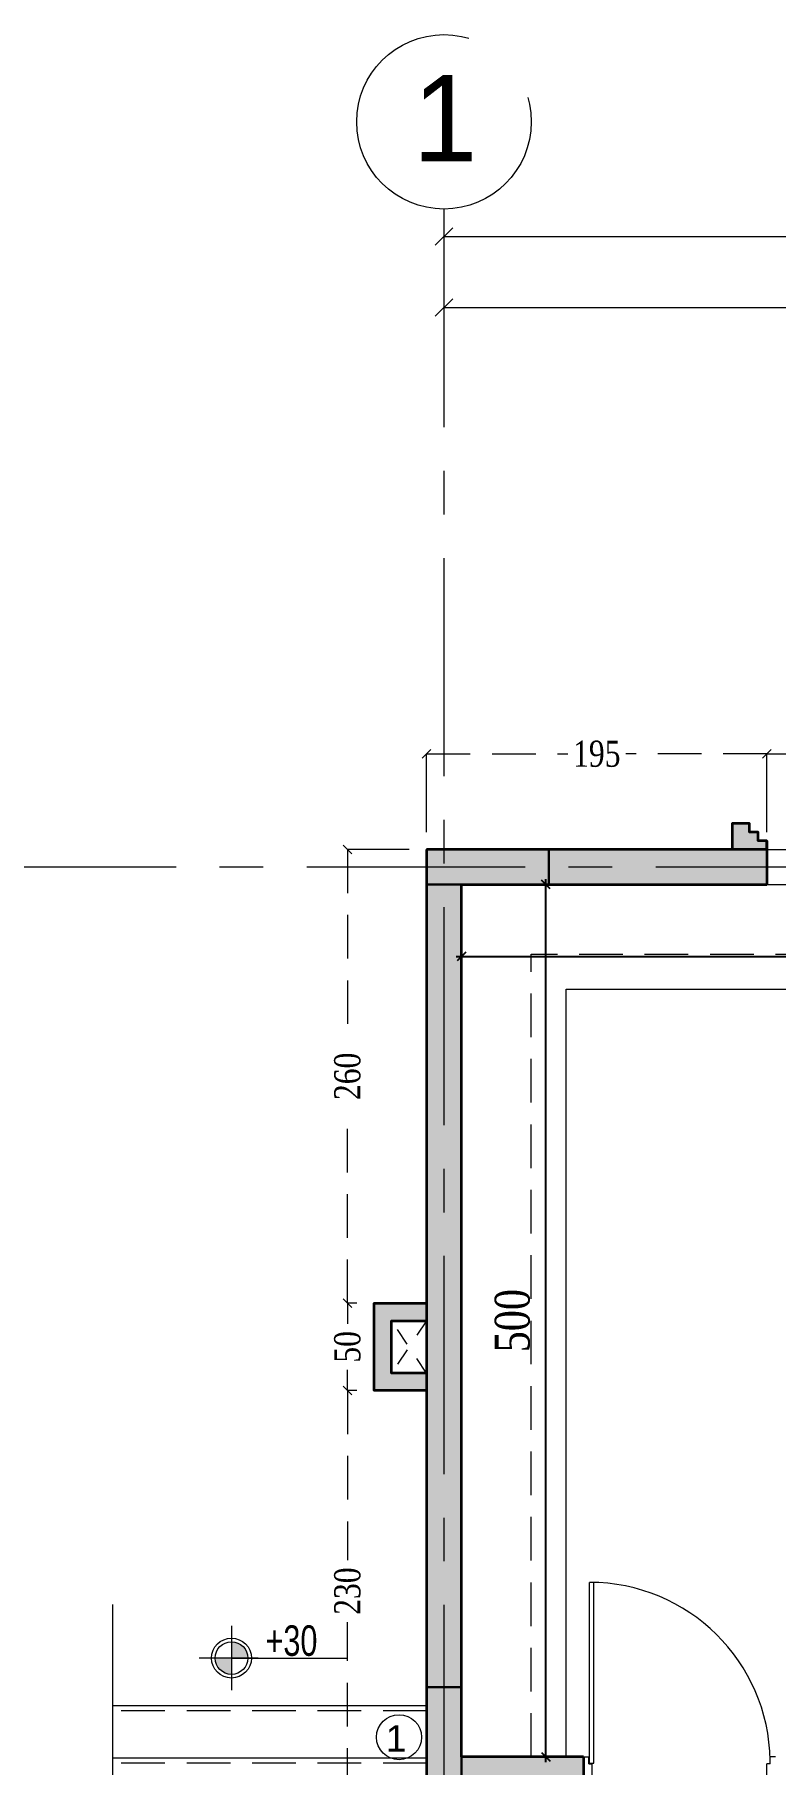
# Model space of a CAD drawing. Header units: inches. Extents: x -114 to 635, y -137 to 57.
# Drawn here: x 22.73 to 26.98, y 25.94 to 35.85 of the extents above; entities that cross this region are included whole.
import ezdxf
from ezdxf.enums import TextEntityAlignment as Align

# ---------------------------------------------------------------- set-up
doc = ezdxf.new("R2010")
doc.units = ezdxf.units.IN
doc.header["$MEASUREMENT"] = 0
doc.header["$PDMODE"] = 98
for name, pattern in [('( Hidden )', [0.375, 0.25, -0.125]), ('CENTER', [2, 1.25, -0.25, 0.25, -0.25]), ('CENTERX2', [4, 2.5, -0.5, 0.5, -0.5]), ('DASHED2', [0.375, 0.25, -0.125]), ('HIDDEN', [0.375, 0.25, -0.125])]:
    doc.linetypes.add(name, pattern=pattern)
doc.layers.get('0').update_dxf_attribs({"lineweight": 5})
doc.layers.get('Defpoints').update_dxf_attribs({"lineweight": 5})
for name, color, linetype, lineweight in [('A-text', 111, 'Continuous', 5), ('ARCHES', 1, 'HIDDEN', 5), ('AXIS DIMENSION', 8, 'Continuous', 5), ('COLUMNS HATCH', 1, 'Continuous', 5), ('DETAILS DIMENSION', 15, 'Continuous', 5), ('dim', 1, 'Continuous', 9), ('DOOR', 1, 'Continuous', 5), ('E-AX', 9, '( Hidden )', 0), ('E-C', 6, 'Continuous', 5), ('FIXTURE', 5, 'Continuous', 5), ('HATCH', 15, 'Continuous', 0), ('HIDDEN', 237, 'HIDDEN', 0), ('LEVEL SYMBOL', 8, 'Continuous', 5), ('PROPOSED COLUMNS', 6, 'Continuous', 30), ('ROOMS DIMENSION', 3, 'Continuous', 5), ('STAIR', 1, 'Continuous', 5), ('WALL PROPOSED', 7, 'Continuous', 30), ('WINDOWS', 5, 'Continuous', 5)]:
    doc.layers.add(name, color=color, linetype=linetype, lineweight=lineweight)
doc.layers.add('AXIES', color=7, linetype='CENTER', lineweight=0, true_color=0x949596)
doc.styles.add('002-F.FLOOR PLAN$0$xref plans$0$ATTRIBUTE', font='BKANT.TTF')
doc.styles.add('A0$0$002-F.FLOOR PLAN$0$xref plans$0$ATTRIBUTE', font='BKANT.TTF')
doc.styles.add('GROUND FLOOR XREF - option 3$0$STYLE1', font='arial.ttf', dxfattribs={"height": 30})
doc.styles.add('MAIN', font='')
doc.styles.add('ST', font='times.ttf', dxfattribs={"width": 0.8})
doc.styles.add('style4', font='times.ttf', dxfattribs={"width": 0.8})
doc.styles.get('MAIN').set_extended_font_data('Shonar Bangla')
doc.dimstyles.new('DIM100-2', dxfattribs={"dimtxt": 0.2, "dimasz": 0.05, "dimexe": 0.1, "dimexo": 0.1, "dimgap": 0.09, "dimtad": 1, "dimdec": 0, "dimlfac": 100, "dimzin": 0, "dimdsep": 46, "dimtxsty": 'style4', "dimblk1": 'OBLIQUE', "dimblk2": 'OBLIQUE', "dimsah": 1, "dimcen": 0.09, "dimdle": 0.03, "dimse1": 1, "dimse2": 1, "dimclrd": 256, "dimclrt": 256, "dimadec": 0, "dimazin": 0, "dimtfac": 1, "dimtdec": 0, "dimtix": 1, "dimtmove": 2, "dimatfit": 3, "dimldrblk": 'OBLIQUE', "dimfxl": 1, "dimtolj": 1, "dimtzin": 0, "dimarcsym": 0})
doc.dimstyles.new('MFS-AXIS', dxfattribs={"dimtxt": 0.22, "dimasz": 0.1, "dimexe": 0, "dimexo": 0.15, "dimgap": 0.05, "dimtad": 1, "dimdec": 0, "dimlfac": 100, "dimzin": 0, "dimdsep": 46, "dimtxsty": 'MAIN', "dimblk": 'OBLIQUE', "dimcen": 0.09, "dimclrd": 1, "dimclre": 1, "dimclrt": 2, "dimadec": 0, "dimazin": 0, "dimtfac": 1, "dimtdec": 0, "dimtix": 1, "dimtofl": 0, "dimtmove": 2, "dimatfit": 3, "dimldrblk": 'OBLIQUE', "dimfxl": 0.05, "dimfxlon": 1, "dimtolj": 1, "dimtzin": 0, "dimlwd": -1, "dimarcsym": 1})
doc.dimstyles.new('RASH PLAN', dxfattribs={"dimtxt": 0.15, "dimasz": 0.05, "dimexe": 0, "dimexo": 0.1, "dimgap": 0.05, "dimtad": 0, "dimdec": 0, "dimlfac": 100, "dimzin": 0, "dimdsep": 46, "dimtxsty": 'ST', "dimblk": 'OBLIQUE', "dimcen": 0.09, "dimclrd": 200, "dimclre": 6, "dimclrt": 1, "dimadec": 0, "dimazin": 0, "dimtfac": 1, "dimtdec": 0, "dimtmove": 1, "dimatfit": 3, "dimldrblk": 'OBLIQUE', "dimfxl": 0, "dimtolj": 1, "dimtzin": 0, "dimlwd": -1, "dimlwe": -1, "dimarcsym": 0})

# ---------------------------------------------------------------- blocks, each defined once
blk = doc.blocks.new('_Oblique')
at = {"color": 0, "lineweight": -2}
blk.add_line((-0.5, -0.5), (0.5, 0.5), dxfattribs=at)
blk = doc.blocks.new('*D127')
at = {"layer": 'Defpoints', "color": 0, "transparency": 16777216}
for p in [(24.5258, 28.08), (24.6786, 28.08), (24.9796, 25.7801)]:
    blk.add_point(p, dxfattribs=at)
at = {"layer": 'DETAILS DIMENSION', "color": 6, "transparency": 16777216}
for p, q in [((24.5786, 28.08), (24.5258, 28.08)), ((24.8796, 25.7801), (24.5258, 25.7801))]:
    blk.add_line(p, q, dxfattribs=at)
at = {"layer": 'DETAILS DIMENSION', "color": 200, "linetype": 'DASHED2', "transparency": 16777216}
for p, q in [((24.5258, 28.08), (24.5258, 27.1079)), ((24.5258, 25.7801), (24.5258, 26.7522))]:
    blk.add_line(p, q, dxfattribs=at)
at = {"layer": 'DETAILS DIMENSION', "color": 200, "transparency": 16777216, "xscale": 0.05, "yscale": 0.05, "zscale": 0.05}
for p, rotation in [((24.5258, 28.08), 90), ((24.5258, 25.7801), 270)]:
    blk.add_blockref('_Oblique', p, dxfattribs=dict(at, rotation=rotation))
at = {"layer": 'DETAILS DIMENSION', "color": 1, "transparency": 16777216, "insert": (24.5258, 26.9301), "char_height": 0.15, "attachment_point": 5, "rotation": 90, "style": 'ST'}
blk.add_mtext('\\A1;230', dxfattribs=at)
blk = doc.blocks.new('*D128')
at = {"layer": 'Defpoints', "color": 0, "transparency": 16777216}
for p in [(24.9796, 31.7285), (24.9796, 31.1805), (26.93, 31.1805)]:
    blk.add_point(p, dxfattribs=at)
at = {"layer": 'DETAILS DIMENSION', "color": 6, "transparency": 16777216}
for p, q in [((24.9796, 31.2805), (24.9796, 31.7285)), ((26.93, 31.2805), (26.93, 31.7285))]:
    blk.add_line(p, q, dxfattribs=at)
at = {"layer": 'DETAILS DIMENSION', "color": 200, "linetype": 'DASHED2', "transparency": 16777216}
for p, q in [((24.9796, 31.7285), (25.7881, 31.7285)), ((26.93, 31.7285), (26.1215, 31.7285))]:
    blk.add_line(p, q, dxfattribs=at)
at = {"layer": 'DETAILS DIMENSION', "color": 200, "transparency": 16777216, "xscale": 0.05, "yscale": 0.05, "zscale": 0.05, "rotation": 180}
blk.add_blockref('_Oblique', (24.9796, 31.7285), dxfattribs=at)
at = {"layer": 'DETAILS DIMENSION', "color": 200, "transparency": 16777216, "xscale": 0.05, "yscale": 0.05, "zscale": 0.05}
blk.add_blockref('_Oblique', (26.93, 31.7285), dxfattribs=at)
at = {"layer": 'DETAILS DIMENSION', "color": 1, "transparency": 16777216, "insert": (25.9548, 31.7285), "char_height": 0.15, "attachment_point": 5, "style": 'ST'}
blk.add_mtext('\\A1;195', dxfattribs=at)
blk = doc.blocks.new('*D129')
at = {"layer": 'Defpoints', "color": 0, "transparency": 16777216}
for p in [(29.4292, 31.7285), (29.4292, 31.2305), (26.93, 31.1805)]:
    blk.add_point(p, dxfattribs=at)
at = {"layer": 'DETAILS DIMENSION', "color": 6, "transparency": 16777216}
for p, q in [((26.93, 31.2805), (26.93, 31.7285)), ((29.4292, 31.3305), (29.4292, 31.7285))]:
    blk.add_line(p, q, dxfattribs=at)
at = {"layer": 'DETAILS DIMENSION', "color": 200, "linetype": 'DASHED2', "transparency": 16777216}
for p, q in [((26.93, 31.7285), (28.0018, 31.7285)), ((29.4292, 31.7285), (28.3574, 31.7285))]:
    blk.add_line(p, q, dxfattribs=at)
at = {"layer": 'DETAILS DIMENSION', "color": 200, "transparency": 16777216, "xscale": 0.05, "yscale": 0.05, "zscale": 0.05, "rotation": 180}
blk.add_blockref('_Oblique', (26.93, 31.7285), dxfattribs=at)
at = {"layer": 'DETAILS DIMENSION', "color": 200, "transparency": 16777216, "xscale": 0.05, "yscale": 0.05, "zscale": 0.05}
blk.add_blockref('_Oblique', (29.4292, 31.7285), dxfattribs=at)
at = {"layer": 'DETAILS DIMENSION', "color": 1, "transparency": 16777216, "insert": (28.1796, 31.7285), "char_height": 0.15, "attachment_point": 5, "style": 'ST'}
blk.add_mtext('\\A1;250', dxfattribs=at)
blk = doc.blocks.new('*D205')
at = {"layer": 'Defpoints', "color": 0, "transparency": 16777216}
for p in [(25.1796, 30.9805), (31.1796, 30.9805), (31.1796, 30.5672)]:
    blk.add_point(p, dxfattribs=at)
at = {"layer": 'ROOMS DIMENSION', "linetype": 'Continuous', "lineweight": -2, "transparency": 16777216}
blk.add_line((25.1496, 30.5672), (31.2096, 30.5672), dxfattribs=at)
at = {"layer": 'ROOMS DIMENSION', "lineweight": -2, "transparency": 16777216, "xscale": 0.05, "yscale": 0.05, "zscale": 0.05, "rotation": 180}
blk.add_blockref('_Oblique', (25.1796, 30.5672), dxfattribs=at)
at = {"layer": 'ROOMS DIMENSION', "lineweight": -2, "transparency": 16777216, "xscale": 0.05, "yscale": 0.05, "zscale": 0.05}
blk.add_blockref('_Oblique', (31.1796, 30.5672), dxfattribs=at)
at = {"layer": 'ROOMS DIMENSION', "transparency": 16777216, "insert": (28.1796, 30.759), "char_height": 0.2, "attachment_point": 5, "style": 'style4'}
blk.add_mtext('\\A1;600', dxfattribs=at)
blk = doc.blocks.new('*D216')
at = {"layer": 'Defpoints', "color": 0, "transparency": 16777216}
for p in [(25.1796, 30.9805), (25.6632, 30.9805), (25.1796, 25.9801)]:
    blk.add_point(p, dxfattribs=at)
at = {"layer": 'ROOMS DIMENSION', "linetype": 'Continuous', "lineweight": -2, "transparency": 16777216}
blk.add_line((25.6632, 25.9501), (25.6632, 31.0105), dxfattribs=at)
at = {"layer": 'ROOMS DIMENSION', "lineweight": -2, "transparency": 16777216, "xscale": 0.05, "yscale": 0.05, "zscale": 0.05}
for p, rotation in [((25.6632, 30.9805), 90), ((25.6632, 25.9801), 270)]:
    blk.add_blockref('_Oblique', p, dxfattribs=dict(at, rotation=rotation))
at = {"layer": 'ROOMS DIMENSION', "transparency": 16777216, "insert": (25.4715, 28.4803), "char_height": 0.2, "attachment_point": 5, "rotation": 90, "style": 'style4'}
blk.add_mtext('\\A1;500', dxfattribs=at)
blk = doc.blocks.new('002-F.FLOOR PLAN$0$xref plans$0$LVL-PL')
h = blk.add_hatch(color=256)
h.paths.add_polyline_path([(0, 0.123), (0, 0), (0.123, 0, 0.414214)])
h.paths.add_polyline_path([(0, 0), (-0.123, 0, 0.414214), (0, -0.123)])
for p, q in [((0, 0.242), (0, -0.242)), ((0.2, 0), (-0.242, 0)), ((0, 0), (0.865, 0))]:
    blk.add_line(p, q)
for radius in [0.15, 0.123]:
    blk.add_circle((0, 0), radius)
at = {"style": '002-F.FLOOR PLAN$0$xref plans$0$ATTRIBUTE', "width": 0.75, "flags": 12}
for tag, p in [('LEVEL', (0.517, 0.151)), ('POSITION', (0.517, -0.154))]:
    blk.add_attdef(tag, text='', height=0.2, dxfattribs=at).set_placement(p, align=Align.MIDDLE)
blk = doc.blocks.new('*D597')
at = {"layer": 'Defpoints', "color": 0, "transparency": 16777216}
for p in [(24.5258, 28.58), (24.6786, 28.58), (24.6786, 28.08)]:
    blk.add_point(p, dxfattribs=at)
at = {"layer": 'DETAILS DIMENSION', "color": 6, "transparency": 16777216}
for p, q in [((24.5786, 28.58), (24.5258, 28.58)), ((24.5786, 28.08), (24.5258, 28.08))]:
    blk.add_line(p, q, dxfattribs=at)
at = {"layer": 'DETAILS DIMENSION', "color": 200, "linetype": 'DASHED2', "transparency": 16777216}
for p, q in [((24.5258, 28.58), (24.5258, 28.4612)), ((24.5258, 28.08), (24.5258, 28.1988))]:
    blk.add_line(p, q, dxfattribs=at)
at = {"layer": 'DETAILS DIMENSION', "color": 200, "transparency": 16777216, "xscale": 0.05, "yscale": 0.05, "zscale": 0.05}
for p, rotation in [((24.5258, 28.58), 90), ((24.5258, 28.08), 270)]:
    blk.add_blockref('_Oblique', p, dxfattribs=dict(at, rotation=rotation))
at = {"layer": 'DETAILS DIMENSION', "color": 1, "transparency": 16777216, "insert": (24.5258, 28.33), "char_height": 0.15, "attachment_point": 5, "rotation": 90, "style": 'ST'}
blk.add_mtext('\\A1;50', dxfattribs=at)
blk = doc.blocks.new('*D598')
at = {"layer": 'Defpoints', "color": 0, "transparency": 16777216}
for p in [(24.5258, 31.1805), (24.9796, 31.1805), (24.6786, 28.58)]:
    blk.add_point(p, dxfattribs=at)
at = {"layer": 'DETAILS DIMENSION', "color": 6, "transparency": 16777216}
for p, q in [((24.8796, 31.1805), (24.5258, 31.1805)), ((24.5786, 28.58), (24.5258, 28.58))]:
    blk.add_line(p, q, dxfattribs=at)
at = {"layer": 'DETAILS DIMENSION', "color": 200, "linetype": 'DASHED2', "transparency": 16777216}
for p, q in [((24.5258, 31.1805), (24.5258, 30.0581)), ((24.5258, 28.58), (24.5258, 29.7024))]:
    blk.add_line(p, q, dxfattribs=at)
at = {"layer": 'DETAILS DIMENSION', "color": 200, "transparency": 16777216, "xscale": 0.05, "yscale": 0.05, "zscale": 0.05}
for p, rotation in [((24.5258, 31.1805), 90), ((24.5258, 28.58), 270)]:
    blk.add_blockref('_Oblique', p, dxfattribs=dict(at, rotation=rotation))
at = {"layer": 'DETAILS DIMENSION', "color": 1, "transparency": 16777216, "insert": (24.5258, 29.8803), "char_height": 0.15, "attachment_point": 5, "rotation": 90, "style": 'ST'}
blk.add_mtext('\\A1;260', dxfattribs=at)
blk = doc.blocks.new('*U1154')
for p, q in [((-1665, 63.6), (-1665, 1098.6)), ((-1640, 63.6), (-1640, 1096.8)), ((-1700, 98.6), (-1670, 98.6)), ((-1670, 58.6), (-1670, 98.6)), ((-1670, 58.6), (-1650, 58.6)), ((-1665, 63.6), (-1640, 63.6)), ((-1650, -101.4), (-1650, 58.6)), ((-650, -101.4), (-650, 58.6)), ((-630, 58.6), (-650, 58.6)), ((-600, 98.6), (-630, 98.6)), ((-630, 58.6), (-630, 98.6)), ((-1700, -101.4), (-1650, -101.4)), ((-600, -101.4), (-650, -101.4))]:
    blk.add_line(p, q)
blk.add_arc((-1665.1, 63.5), 1035.2, 0.83955, 89.99619)
blk = doc.blocks.new('*D1394')
at = {"layer": 'AXIS DIMENSION', "color": 1, "linetype": 'Continuous', "lineweight": -2, "transparency": 16777216}
for p, q in [((25.0789, -578.7199), (25.0789, -578.7699)), ((31.2786, -578.7199), (31.2786, -578.7699))]:
    blk.add_line(p, q, dxfattribs=at)
at = {"layer": 'AXIS DIMENSION', "color": 17, "linetype": 'Continuous', "transparency": 16777216}
blk.add_line((25.0789, -578.7699), (31.2786, -578.7699), dxfattribs=at)
at = {"layer": 'Defpoints', "color": 0, "transparency": 16777216}
for p in [(25.0789, -578.2063), (31.2786, -578.2063), (31.2786, -578.7699)]:
    blk.add_point(p, dxfattribs=at)
at = {"layer": 'AXIS DIMENSION', "color": 17, "transparency": 16777216, "xscale": 0.1, "yscale": 0.1, "zscale": 0.1, "rotation": 180}
blk.add_blockref('_Oblique', (25.0789, -578.7699), dxfattribs=at)
at = {"layer": 'AXIS DIMENSION', "color": 17, "transparency": 16777216, "xscale": 0.1, "yscale": 0.1, "zscale": 0.1}
blk.add_blockref('_Oblique', (31.2786, -578.7699), dxfattribs=at)
at = {"layer": 'AXIS DIMENSION', "color": 3, "transparency": 16777216, "insert": (28.1787, -578.6099), "char_height": 0.22, "attachment_point": 5, "style": 'MAIN'}
blk.add_mtext('\\A1;620', dxfattribs=at)
blk = doc.blocks.new('*D1379')
at = {"layer": 'AXIS DIMENSION', "color": 1, "linetype": 'Continuous', "lineweight": -2, "transparency": 16777216}
for p, q in [((25.0789, -578.3563), (25.0789, -578.3629)), ((47.0785, -578.3563), (47.0785, -578.3629))]:
    blk.add_line(p, q, dxfattribs=at)
at = {"layer": 'AXIS DIMENSION', "color": 17, "linetype": 'Continuous', "transparency": 16777216}
blk.add_line((25.0789, -578.3629), (47.0785, -578.3629), dxfattribs=at)
at = {"layer": 'Defpoints', "color": 0, "transparency": 16777216}
for p in [(25.0789, -578.2063), (47.0785, -578.2063), (47.0785, -578.3629)]:
    blk.add_point(p, dxfattribs=at)
at = {"layer": 'AXIS DIMENSION', "color": 17, "transparency": 16777216, "xscale": 0.1, "yscale": 0.1, "zscale": 0.1, "rotation": 180}
blk.add_blockref('_Oblique', (25.0789, -578.3629), dxfattribs=at)
at = {"layer": 'AXIS DIMENSION', "color": 17, "transparency": 16777216, "xscale": 0.1, "yscale": 0.1, "zscale": 0.1}
blk.add_blockref('_Oblique', (47.0785, -578.3629), dxfattribs=at)
at = {"layer": 'AXIS DIMENSION', "color": 3, "transparency": 16777216, "insert": (37.5767, -578.2029), "char_height": 0.22, "attachment_point": 5, "style": 'MAIN'}
blk.add_mtext('\\A1;2200', dxfattribs=at)
blk = doc.blocks.new('QWEQWLDASLLDLQLEQWLDASLELQWLQELQWLE')
at = {"layer": 'COLUMNS HATCH', "ltscale": 300}
for points in [[(928.2912, -41.9196), (928.2912, -42.1196), (927.5912, -42.1196), (927.5912, -41.9196)], [(927.7904, -47.32), (927.5904, -47.32), (927.5904, -46.72), (927.7904, -46.72)]]:
    blk.add_hatch(color=256, dxfattribs=at).paths.add_polyline_path(points)
at = {"layer": 'PROPOSED COLUMNS'}
for points in [[(928.2912, -41.9196), (928.2912, -42.1196), (927.5912, -42.1196), (927.5912, -41.9196)], [(927.7904, -47.32), (927.5904, -47.32), (927.5904, -46.72), (927.7904, -46.72)]]:
    blk.add_lwpolyline(points, close=True, dxfattribs=at)
blk = doc.blocks.new('DASLASDLASLDASLASDLASLQWELQWELQWELQWELQ')
at = {"layer": 'AXIES', "linetype": 'CENTERX2', "ltscale": 0.5}
for p, q in [((25.0789, -578.2063), (25.0789, -610.1736)), ((20.2934, -581.9767), (52.6834, -581.9767))]:
    blk.add_line(p, q, dxfattribs=at)
at = {"layer": 'AXIES', "linetype": 'CENTERX2'}
blk.add_circle((25.0789, -577.7063), 0.5, dxfattribs=at)
at = {"layer": 'AXIES', "linetype": 'CENTERX2', "style": 'A0$0$002-F.FLOOR PLAN$0$xref plans$0$ATTRIBUTE'}
blk.add_text('1', height=0.495, dxfattribs=at).set_placement((24.9016, -577.9332))
at = {"layer": 'AXIS DIMENSION'}
dim = blk.add_linear_dim(base=(47.0785, -578.3629), p1=(25.0789, -578.2063), p2=(47.0785, -578.2063), dimstyle='MFS-AXIS', override={"dimclrd": 17, "dimclrt": 3}, dxfattribs=at)
dim.commit()
dim.dimension.update_dxf_attribs({"geometry": '*D1379', "text_midpoint": (37.5767, -578.2029), "dimtype": 128})
dim = blk.add_linear_dim(base=(31.2786, -578.7699), p1=(25.0789, -578.2063), p2=(31.2786, -578.2063), dimstyle='MFS-AXIS', override={"dimclrd": 17, "dimclrt": 3}, dxfattribs=at)
dim.commit()
dim.dimension.update_dxf_attribs({"geometry": '*D1394', "text_midpoint": (28.1787, -578.6099)})

msp = doc.modelspace()

# ---------------------------------------------------------------- hatches: boundary and pattern name
at = {"layer": 'HATCH', "true_color": 0x939598}
h = msp.add_hatch(color=252, dxfattribs=at)
h.dxf.hatch_style = 1
h.paths.add_polyline_path([(26.88, 31.2805), (26.83, 31.2805), (26.83, 31.3305), (26.73, 31.3305), (26.73, 31.1805), (26.93, 31.1805), (26.93, 31.2305), (26.88, 31.2305)])
h = msp.add_hatch(color=252, dxfattribs=at)
h.dxf.hatch_style = 1
h.paths.add_polyline_path([(25.1796, 30.9805), (26.93, 30.9805), (26.93, 31.1805), (24.9796, 31.1805), (24.9796, 25.7801), (25.8785, 25.7801), (25.8785, 25.9801), (25.1796, 25.9801)])
h = msp.add_hatch(color=252, dxfattribs=at)
h.dxf.hatch_style = 1
h.paths.add_polyline_path([(24.7786, 28.48), (24.9796, 28.48), (24.9796, 28.58), (24.6786, 28.58), (24.6786, 28.08), (24.9796, 28.08), (24.9796, 28.18), (24.7786, 28.18)])

# ---------------------------------------------------------------- linework, layer by layer
at = {"layer": 'A-text'}
msp.add_circle((24.8216, 26.093), 0.1291, dxfattribs=at)
at = {"layer": 'ARCHES', "ltscale": 0.3}
for p, q in [((24.9786, 28.18), (24.7786, 28.48)), ((24.9786, 28.48), (24.7786, 28.18))]:
    msp.add_line(p, q, dxfattribs=at)
at = {"layer": 'dim'}
msp.add_lwpolyline([(23.1799, 26.8533), (23.1799, 25.3641), (23.4629, 25.3641), (22.917, 24.6928), (23.1799, 24.6928), (23.1799, 23.018)], dxfattribs=at)
at = {"layer": 'FIXTURE', "flags": 128}
for points in [[(25.7796, 30.3805), (30.5796, 30.3805)], [(25.7796, 25.9801), (25.7796, 30.3805)]]:
    msp.add_lwpolyline(points, dxfattribs=at)
at = {"layer": 'HIDDEN', "flags": 128}
msp.add_lwpolyline([(25.5796, 25.9801), (25.5796, 30.5805), (30.7796, 30.5805), (30.7796, 27.6797)], dxfattribs=at)
at = {"layer": 'STAIR', "linetype": 'Continuous'}
for p, q in [((24.9796, 26.2736), (23.1799, 26.2736)), ((24.9796, 25.9736), (23.1799, 25.9736))]:
    msp.add_line(p, q, dxfattribs=at)
at = {"layer": 'STAIR', "linetype": '( Hidden )'}
for p, q in [((24.9796, 26.2436), (23.1799, 26.2436)), ((24.9796, 25.9436), (23.1799, 25.9436))]:
    msp.add_line(p, q, dxfattribs=at)
at = {"layer": 'WALL PROPOSED', "linetype": 'Continuous', "lineweight": 35}
for p, q in [((26.93, 31.2305), (26.93, 30.9805)), ((25.8785, 25.9801), (25.8785, 25.7801))]:
    msp.add_line(p, q, dxfattribs=at)
at = {"layer": 'WALL PROPOSED', "linetype": 'Continuous', "lineweight": 35, "flags": 128}
for points in [[(26.93, 31.1805), (26.93, 31.2305), (26.88, 31.2305), (26.88, 31.2805), (26.83, 31.2805), (26.83, 31.3305), (26.73, 31.3305), (26.73, 31.1805)], [(24.9796, 31.1805), (24.9796, 25.7801)], [(26.93, 31.1805), (24.9796, 31.1805)], [(25.1796, 30.9805), (26.93, 30.9805)], [(25.1796, 25.9801), (25.1796, 30.9805)], [(24.9786, 28.08), (24.6786, 28.08), (24.6786, 28.58), (24.9786, 28.58)], [(24.9786, 28.18), (24.7786, 28.18), (24.7786, 28.48), (24.9786, 28.48)], [(25.8785, 25.9801), (25.1796, 25.9801)]]:
    msp.add_lwpolyline(points, dxfattribs=at)
at = {"layer": 'WINDOWS'}
for p, q in [((26.93, 31.1805), (29.4292, 31.1805)), ((26.93, 31.0805), (29.4292, 31.0805)), ((26.93, 30.9805), (29.4292, 30.9805))]:
    msp.add_line(p, q, dxfattribs=at)

# ---------------------------------------------------------------- block references
at = {"layer": 'DOOR', "xscale": 0.001, "yscale": 0.001, "zscale": 0.001}
msp.add_blockref('*U1154', (27.5785, 25.8815), dxfattribs=at)
at = {"layer": 'E-AX'}
msp.add_blockref('DASLASDLASLDASLASDLASLQWELQWELQWELQWELQ', (0, 613.0572), dxfattribs=at)
at = {"layer": 'E-C', "linetype": 'ByBlock'}
msp.add_blockref('QWEQWLDASLLDLQLEQWLDASLELQWLQELQWLE', (-902.6116, 73.1001), dxfattribs=at)
at = {"layer": 'LEVEL SYMBOL', "linetype": 'Continuous', "lineweight": 0}
ref = msp.add_blockref('002-F.FLOOR PLAN$0$xref plans$0$LVL-PL', (23.8611, 26.5464), dxfattribs=dict(at, xscale=0.7620000000000069, yscale=0.7620000000000069, zscale=0.7620000000000069))
ref.add_attrib('LEVEL', '+30', dxfattribs={"layer": '0', "lineweight": 5, "height": 0.175, "rotation": 360, "style": '002-F.FLOOR PLAN$0$xref plans$0$ATTRIBUTE', "width": 0.75}).set_placement((24.2049, 26.6467), align=Align.MIDDLE)

# ---------------------------------------------------------------- texts
at = {"layer": 'A-text', "style": 'GROUND FLOOR XREF - option 3$0$STYLE1'}
msp.add_text('1', height=0.1521, dxfattribs=at).set_placement((24.7452, 26.0098, 0))

# ---------------------------------------------------------------- dimensions: what is measured, and where the dimension line sits
at = {"layer": 'DETAILS DIMENSION'}
for base, p2, picture, middle in [((24.9796, 31.7285), (24.9796, 31.1805), '*D128', (25.9548, 31.7285)), ((29.4292, 31.7285), (29.4292, 31.2305), '*D129', (28.1796, 31.7285))]:
    dim = msp.add_linear_dim(base=base, p1=(26.93, 31.1805), p2=p2, dimstyle='RASH PLAN', dxfattribs=at)
    dim.commit()
    dim.dimension.update_dxf_attribs({"geometry": picture, "text_midpoint": middle})
for base, p1, p2, picture, middle in [((24.5258, 31.1805), (24.6786, 28.58), (24.9796, 31.1805), '*D598', (24.5258, 29.8803)), ((24.5258, 28.58), (24.6786, 28.08), (24.6786, 28.58), '*D597', (24.5258, 28.33)), ((24.5258, 28.08), (24.9796, 25.7801), (24.6786, 28.08), '*D127', (24.5258, 26.9301))]:
    dim = msp.add_linear_dim(base=base, p1=p1, p2=p2, angle=90, dimstyle='RASH PLAN', dxfattribs=at)
    dim.commit()
    dim.dimension.update_dxf_attribs({"geometry": picture, "text_midpoint": middle})
at = {"layer": 'ROOMS DIMENSION'}
dim = msp.add_linear_dim(base=(31.1796, 30.5672), p1=(25.1796, 30.9805), p2=(31.1796, 30.9805), dimstyle='DIM100-2', dxfattribs=at)
dim.commit()
dim.dimension.update_dxf_attribs({"geometry": '*D205', "text_midpoint": (28.1796, 30.759)})
dim = msp.add_linear_dim(base=(25.6632, 30.9805), p1=(25.1796, 25.9801), p2=(25.1796, 30.9805), angle=90, dimstyle='DIM100-2', dxfattribs=at)
dim.commit()
dim.dimension.update_dxf_attribs({"geometry": '*D216', "text_midpoint": (25.4715, 28.4803)})

doc.saveas('drawing.dxf')
